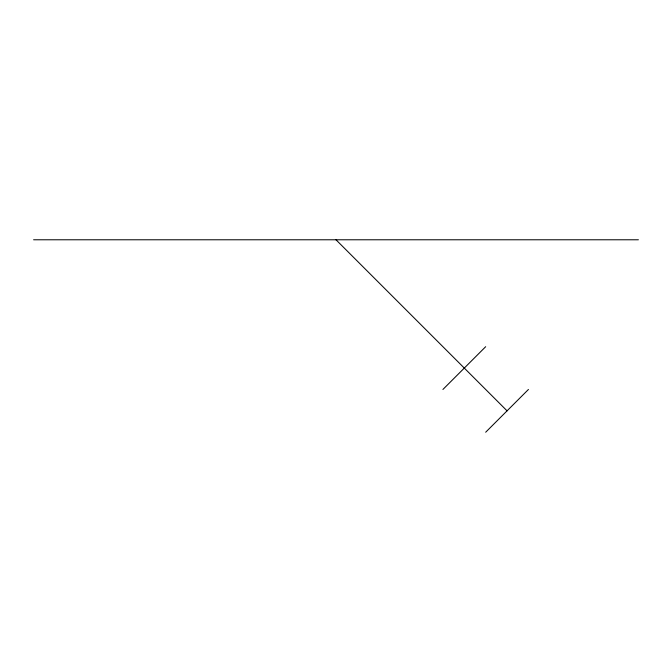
<?xml version="1.0" encoding="UTF-8"?>
<svg xmlns="http://www.w3.org/2000/svg" width="672" height="672" viewBox="0 0 672 672"><rect width="100%" height="100%" fill="white"/><g stroke="black" fill="none" stroke-linecap="round" stroke-linejoin="round"><path stroke-width="1.01" d="M442.915 389.458L485.68 346.693M485.68 432.222L528.444 389.458M33.6 239.778L638.4 239.778M336 239.778L507.066 410.844"/></g></svg>
